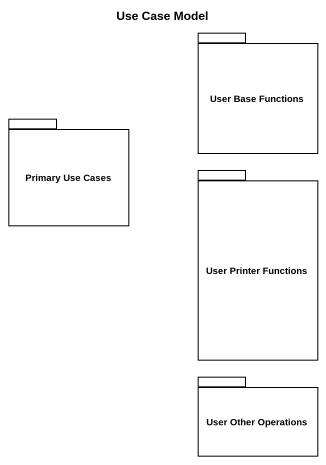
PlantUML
@startuml
title Use Case Model
package "User Base Functions" as User_Base_Functions {
}
package "Primary Use Cases" as Primary_Use_Cases {
}
package "User Printer Functions" as User_Printer_Functions {
}
package "User Other Operations" as User_Other_Operations {
}
@enduml
